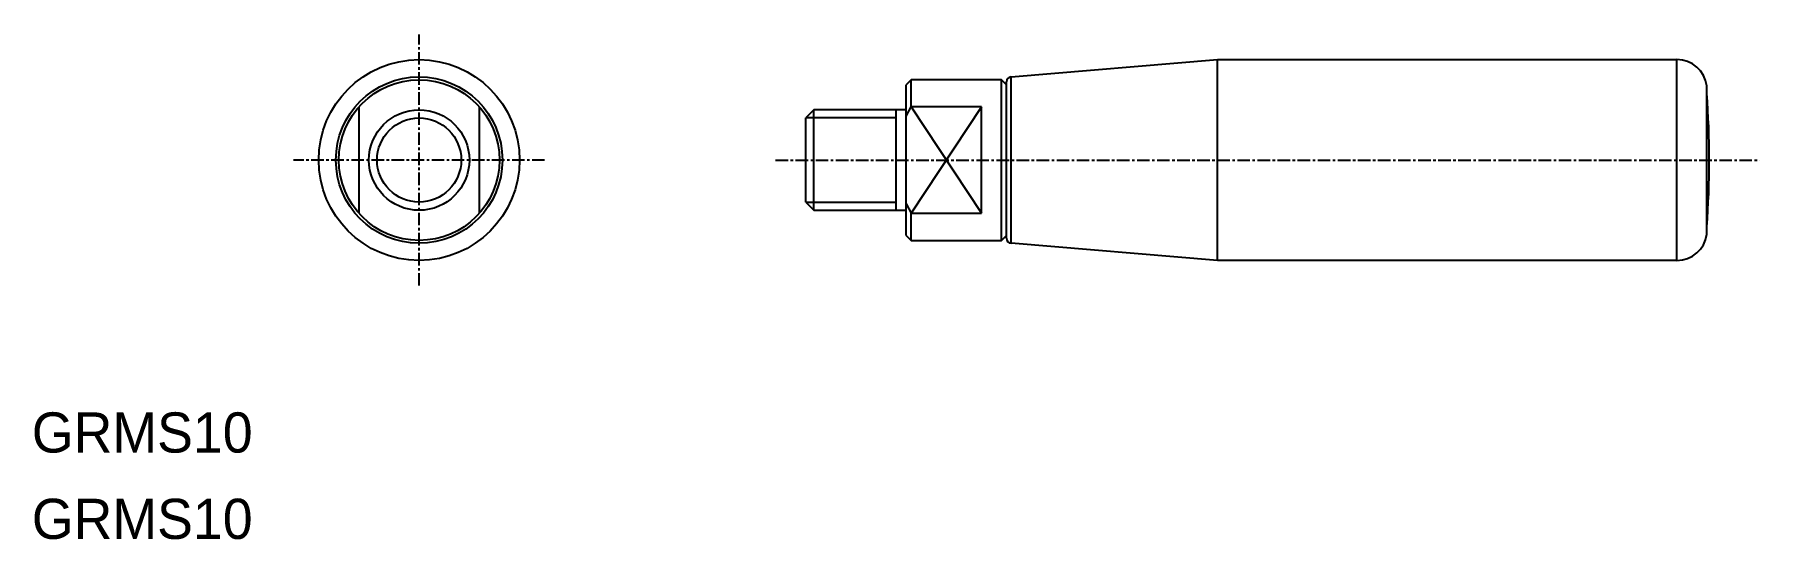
# Model space of a CAD drawing. Extents: x 0 to 172, y 0 to 50.
import ezdxf

# ---------------------------------------------------------------- set-up
doc = ezdxf.new("R2010")
doc.units = 0
doc.linetypes.add('CENTER', pattern=[2, 1.25, -0.25, 0.25, -0.25])
doc.layers.get('0').update_dxf_attribs({"linetype": 'CONTINUOUS'})
doc.layers.add('CENTER', color=1, linetype='CENTER')

msp = doc.modelspace()

# ---------------------------------------------------------------- linework, layer by layer
at = {"color": 7, "linetype": 'CONTINUOUS'}
for p, q in [((97.53, 46.02), (118.08, 47.73)), ((118.08, 47.73), (163.85, 47.73)), ((118.08, 27.73), (118.08, 47.73)), ((163.85, 27.73), (163.85, 47.73)), ((87.58, 45.73), (87.08, 45.23)), ((87.08, 30.23), (87.08, 45.23)), ((96.58, 45.73), (87.58, 45.73)), ((87.58, 43.03), (87.58, 45.73)), ((97.08, 45.23), (96.58, 45.73)), ((96.58, 29.73), (96.58, 45.73)), ((97.08, 45.23), (97.08, 45.52)), ((97.08, 30.23), (97.08, 45.23)), ((97.53, 29.45), (97.53, 46.02)), ((166.83, 30.34), (166.83, 45.12)), ((32.58, 43.03), (32.58, 32.44)), ((44.58, 32.44), (44.58, 43.03)), ((87.08, 42.09), (87.58, 43.03)), ((94.58, 43.03), (87.58, 43.03)), ((94.58, 32.44), (94.58, 43.03)), ((77.89, 42.73), (77.08, 41.92)), ((77.08, 33.55), (77.08, 41.92)), ((87.08, 42.73), (77.89, 42.73)), ((77.89, 32.73), (77.89, 42.73)), ((86.08, 32.73), (86.08, 42.73)), ((77.08, 33.55), (77.89, 32.73)), ((77.89, 32.73), (87.08, 32.73)), ((87.08, 33.38), (87.58, 32.44)), ((87.58, 29.73), (87.58, 32.44)), ((87.58, 32.44), (94.58, 32.44)), ((87.08, 30.23), (87.58, 29.73)), ((87.58, 29.73), (96.58, 29.73)), ((96.58, 29.73), (97.08, 30.23)), ((97.08, 29.94), (97.08, 30.23)), ((118.08, 27.73), (97.53, 29.45)), ((163.85, 27.73), (118.08, 27.73))]:
    msp.add_line(p, q, dxfattribs=at)
at = {"color": 3, "linetype": 'CONTINUOUS'}
for p, q in [((87.58, 43.03), (94.58, 32.44)), ((94.58, 43.03), (87.58, 32.44)), ((86.08, 41.92), (77.08, 41.92)), ((77.08, 33.55), (86.08, 33.55))]:
    msp.add_line(p, q, dxfattribs=at)
at = {"color": 7, "linetype": 'CONTINUOUS'}
for radius in [10, 8.29, 8, 5]:
    msp.add_circle((38.58, 37.73), radius, dxfattribs=at)
at = {"color": 3, "linetype": 'CONTINUOUS'}
msp.add_circle((38.58, 37.73), 4.19, dxfattribs=at)
at = {"color": 7, "linetype": 'CONTINUOUS'}
for centre, radius, start, end in [((163.85, 44.73), 3, 7.4482, 90), ((97.58, 45.52), 0.5, 94.7636, 180), ((79.89, 37.73), 87.19, 355.633, 4.367), ((97.58, 29.94), 0.5, 180, 265.2364), ((163.85, 30.73), 3, 270, 352.5518)]:
    msp.add_arc(centre, radius, start, end, dxfattribs=at)
at = {"layer": 'CENTER', "color": 1, "linetype": 'CENTER'}
for p, q in [((38.58, 25.23), (38.58, 50.23)), ((51.08, 37.73), (26.08, 37.73)), ((74.08, 37.73), (172.08, 37.73))]:
    msp.add_line(p, q, dxfattribs=at)

# ---------------------------------------------------------------- texts
for p in [(0, 8.6), (0, 0)]:
    msp.add_text('GRMS10', height=4).set_placement(p)

doc.saveas('drawing.dxf')
